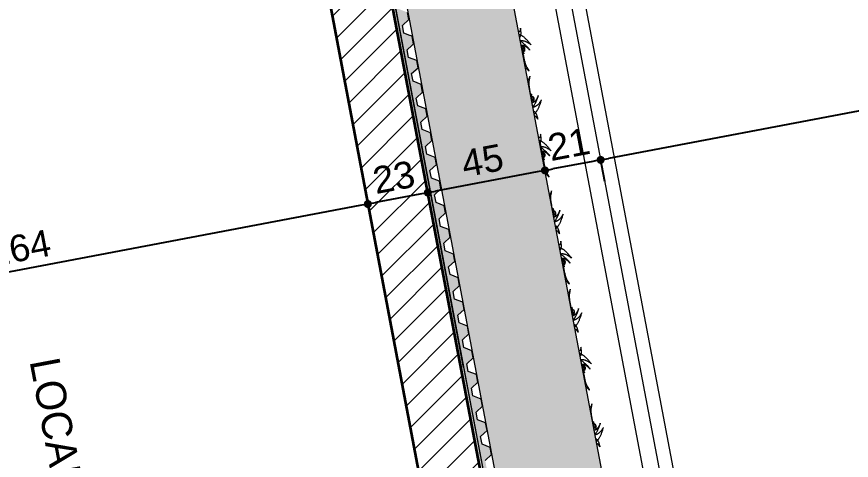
# Model space of a CAD drawing. Header units: centimetres. Extents: x 43491 to 84569, y -30699 to -11680.
# Drawn here: x 44565.4 to 44879.7, y -25793.7 to -25626.6 of the extents above; entities that cross this region are included whole.
import ezdxf

# ---------------------------------------------------------------- set-up
doc = ezdxf.new("R2010")
doc.units = ezdxf.units.CM
doc.header["$LTSCALE"] = 50.8
doc.header["$PDMODE"] = 1
doc.header["$PDSIZE"] = -2
doc.layers.get('0').update_dxf_attribs({"lineweight": 18})
for name, color, linetype, lineweight in [('0-PROJET-COTATIONS', 7, 'Continuous', 13), ('0-PROJET-DESSINS CRÉES', 7, 'Continuous', 9), ('0-PROJET-ISOLATION', 7, 'Continuous', 13), ('0-PROJET-MUR BETON', 7, 'Continuous', 35), ('0-PROJET-TEXTE', 7, 'Continuous', 5)]:
    doc.layers.add(name, color=color, linetype=linetype, lineweight=lineweight)
doc.styles.add('Futura Std Book', font='Futura Std Book')
doc.styles.add('Helvetica', font='Helvetica')
doc.dimstyles.new('IS cotation 1_20ème', dxfattribs={"dimtxt": 10.08724, "dimasz": 3.007568, "dimexe": 1, "dimexo": 15.875, "dimgap": 3, "dimtad": 1, "dimdec": 1, "dimtxsty": 'Helvetica', "dimblk": 'DOT', "dimblk1": 'DOT', "dimblk2": 'DOT', "dimcen": 0, "dimdle": 10, "dimazin": 0, "dimtfac": 1, "dimtdec": 1, "dimtix": 1, "dimtmove": 0, "dimatfit": 0, "dimldrblk": 'VW_FILLEDARROW', "dimfxl": 0, "dimfrac": 2, "dimtolj": 1, "dimarcsym": 0})

# ---------------------------------------------------------------- blocks, each defined once
blk = doc.blocks.new('Groupe-194-1')
at = {"layer": '0-PROJET-DESSINS CRÉES', "color": 7, "linetype": 'Continuous', "lineweight": 5}
for points in [[(5965.12, -47859.35), (5964.77, -47860.65), (5964.38, -47860.72)], [(5964.84, -47861.23), (5965.1, -47860.27), (5965.15, -47859.43)], [(5965.5, -47866.64), (5964.71, -47862.43), (5964.84, -47861.23)], [(5965.79, -47866.15), (5965.69, -47866.61), (5965.5, -47866.64)], [(5965.59, -47867.07), (5965.86, -47866.58), (5965.79, -47866.15)], [(5965.89, -47868.69), (5966.06, -47866.68), (5966.04, -47866.99), (5965.59, -47867.07)], [(5966.3, -47867.05), (5966.66, -47867.63), (5966.47, -47867.96), (5965.89, -47868.69)], [(5968.26, -47866.67), (5967.41, -47869.11), (5966.02, -47869.38)], [(5966.02, -47869.38), (5966.87, -47868.5), (5966.69, -47867.58), (5966.3, -47867.05)], [(5966.34, -47871.08), (5968.28, -47867.62), (5968.26, -47866.67)], [(5969.47, -47868.25), (5968.07, -47870.76), (5966.34, -47871.08)], [(5966.81, -47873.55), (5968.38, -47872.32), (5969.47, -47868.25)], [(5966.62, -47872.53), (5967.59, -47872.94), (5968.09, -47875.58)], [(5968.09, -47875.58), (5967.54, -47874.45), (5966.99, -47874.48)]]:
    blk.add_open_spline(points, degree=2, dxfattribs=at)
blk = doc.blocks.new('Groupe-195-1')
at = {"layer": '0-PROJET-DESSINS CRÉES', "color": 7, "linetype": 'Continuous', "lineweight": 5}
for points in [[(5960.99, -47838.05), (5960.88, -47839.3), (5960.36, -47839.48)], [(5960.54, -47840.4), (5962.44, -47840.98), (5964.95, -47844.37)], [(5960.73, -47841.43), (5961.49, -47840.69), (5960.99, -47838.05)], [(5964.95, -47844.37), (5962.73, -47842.55), (5961.01, -47842.87)], [(5961.01, -47842.87), (5964.07, -47845.39), (5964.4, -47846.28)], [(5964.4, -47846.28), (5962.72, -47844.32), (5961.33, -47844.58)], [(5961.33, -47844.58), (5962.44, -47845.09), (5962.61, -47846), (5962.44, -47846.64)], [(5962.44, -47846.64), (5962.56, -47845.97), (5962.27, -47845.74), (5961.46, -47845.27)], [(5961.46, -47845.27), (5962.35, -47847.08), (5962.21, -47846.8), (5961.76, -47846.88)], [(5961.76, -47846.88), (5962.2, -47847.24), (5962.29, -47847.67)], [(5962.29, -47847.67), (5962.03, -47847.27), (5961.85, -47847.32)], [(5961.85, -47847.32), (5962.64, -47851.53), (5963.21, -47852.59)], [(5964.15, -47854.24), (5963.35, -47853.16), (5962.97, -47853.23)], [(5963.21, -47852.59), (5963.8, -47853.39), (5964.16, -47854.16)]]:
    blk.add_open_spline(points, degree=2, dxfattribs=at)
blk = doc.blocks.new('Groupe-196-1')
at = {"layer": '0-PROJET-DESSINS CRÉES', "color": 7, "linetype": 'Continuous', "lineweight": 5}
for points in [[(5956.95, -47816.2), (5956.6, -47817.5), (5956.22, -47817.58)], [(5957.34, -47823.49), (5956.54, -47819.28), (5956.68, -47818.09)], [(5956.68, -47818.09), (5956.94, -47817.12), (5956.99, -47816.28)], [(5957.62, -47823), (5957.52, -47823.46), (5957.34, -47823.49)], [(5957.42, -47823.93), (5957.69, -47823.44), (5957.62, -47823)], [(5957.73, -47825.54), (5957.9, -47823.53), (5957.87, -47823.84), (5957.42, -47823.93)], [(5958.14, -47823.9), (5958.49, -47824.48), (5958.31, -47824.81), (5957.73, -47825.54)], [(5960.1, -47823.52), (5959.25, -47825.97), (5957.86, -47826.23)], [(5957.86, -47826.23), (5958.7, -47825.35), (5958.53, -47824.44), (5958.14, -47823.9)], [(5958.18, -47827.94), (5960.12, -47824.47), (5960.1, -47823.52)], [(5961.31, -47825.1), (5959.91, -47827.61), (5958.18, -47827.94)], [(5958.65, -47830.4), (5960.21, -47829.17), (5961.31, -47825.1)], [(5958.45, -47829.38), (5959.43, -47829.79), (5959.93, -47832.43)], [(5959.93, -47832.43), (5959.37, -47831.31), (5958.82, -47831.33)]]:
    blk.add_open_spline(points, degree=2, dxfattribs=at)
blk = doc.blocks.new('Groupe-197-1')
at = {"layer": '0-PROJET-DESSINS CRÉES', "color": 7, "linetype": 'Continuous', "lineweight": 5}
for points in [[(5953.43, -47798.13), (5953.32, -47799.38), (5952.8, -47799.56)], [(5953.17, -47801.51), (5953.93, -47800.77), (5953.43, -47798.13)], [(5952.98, -47800.48), (5954.88, -47801.06), (5957.39, -47804.45)], [(5957.39, -47804.45), (5955.17, -47802.63), (5953.45, -47802.95)], [(5953.45, -47802.95), (5956.51, -47805.47), (5956.84, -47806.36)], [(5956.84, -47806.36), (5955.16, -47804.4), (5953.77, -47804.66)], [(5953.77, -47804.66), (5954.88, -47805.17), (5955.05, -47806.08), (5954.88, -47806.72)], [(5954.88, -47806.72), (5955, -47806.05), (5954.71, -47805.82), (5953.9, -47805.35)], [(5953.9, -47805.35), (5954.79, -47807.16), (5954.65, -47806.88), (5954.2, -47806.96)], [(5954.2, -47806.96), (5954.64, -47807.32), (5954.73, -47807.75)], [(5954.73, -47807.75), (5954.47, -47807.35), (5954.29, -47807.4)], [(5954.29, -47807.4), (5955.08, -47811.61), (5955.65, -47812.67)], [(5955.65, -47812.67), (5956.24, -47813.47), (5956.6, -47814.24)], [(5956.59, -47814.32), (5955.79, -47813.24), (5955.41, -47813.31)]]:
    blk.add_open_spline(points, degree=2, dxfattribs=at)
blk = doc.blocks.new('Groupe-198-1')
at = {"layer": '0-PROJET-DESSINS CRÉES', "color": 7, "linetype": 'Continuous', "lineweight": 5}
for points in [[(5949.91, -47779.07), (5949.56, -47780.37), (5949.18, -47780.44)], [(5950.3, -47786.36), (5949.5, -47782.15), (5949.64, -47780.95)], [(5949.64, -47780.95), (5949.9, -47779.99), (5949.95, -47779.15)], [(5950.59, -47785.87), (5950.48, -47786.33), (5950.3, -47786.36)], [(5950.38, -47786.79), (5950.66, -47786.3), (5950.59, -47785.87)], [(5950.69, -47788.4), (5950.86, -47786.39), (5950.83, -47786.71), (5950.38, -47786.79)], [(5951.1, -47786.77), (5951.45, -47787.35), (5951.27, -47787.67), (5950.69, -47788.4)], [(5953.06, -47786.39), (5952.21, -47788.83), (5950.82, -47789.09)], [(5950.82, -47789.09), (5951.66, -47788.22), (5951.49, -47787.3), (5951.1, -47786.77)], [(5951.14, -47790.8), (5953.08, -47787.34), (5953.06, -47786.39)], [(5954.27, -47787.97), (5952.87, -47790.48), (5951.14, -47790.8)], [(5951.61, -47793.27), (5953.17, -47792.04), (5954.27, -47787.97)], [(5951.41, -47792.25), (5952.39, -47792.66), (5952.89, -47795.3)], [(5952.89, -47795.3), (5952.33, -47794.17), (5951.78, -47794.19)]]:
    blk.add_open_spline(points, degree=2, dxfattribs=at)
blk = doc.blocks.new('Groupe-199-1')
at = {"layer": '0-PROJET-DESSINS CRÉES', "color": 7, "linetype": 'Continuous', "lineweight": 5}
for points in [[(5945.79, -47757.77), (5945.68, -47759.02), (5945.16, -47759.2)], [(5945.53, -47761.14), (5946.29, -47760.41), (5945.79, -47757.77)], [(5945.33, -47760.12), (5947.24, -47760.7), (5949.75, -47764.09)], [(5949.75, -47764.09), (5947.53, -47762.27), (5945.8, -47762.59)], [(5945.8, -47762.59), (5948.87, -47765.11), (5949.2, -47766)], [(5949.2, -47766), (5947.52, -47764.04), (5946.13, -47764.3)], [(5946.13, -47764.3), (5947.23, -47764.8), (5947.41, -47765.72), (5947.24, -47766.36)], [(5947.24, -47766.36), (5947.36, -47765.69), (5947.06, -47765.46), (5946.26, -47764.99)], [(5946.26, -47764.99), (5947.15, -47766.8), (5947.01, -47766.52), (5946.56, -47766.6)], [(5946.56, -47766.6), (5946.99, -47766.96), (5947.09, -47767.39)], [(5947.09, -47767.39), (5946.82, -47766.99), (5946.64, -47767.04)], [(5946.64, -47767.04), (5947.44, -47771.24), (5948, -47772.31)], [(5948.95, -47773.96), (5948.15, -47772.88), (5947.76, -47772.95)], [(5948, -47772.31), (5948.6, -47773.11), (5948.95, -47773.88)]]:
    blk.add_open_spline(points, degree=2, dxfattribs=at)
blk = doc.blocks.new('Groupe-200-1')
at = {"layer": '0-PROJET-DESSINS CRÉES', "color": 7, "linetype": 'Continuous', "lineweight": 5}
for points in [[(5941.75, -47735.92), (5941.4, -47737.22), (5941.02, -47737.29)], [(5941.47, -47737.8), (5941.73, -47736.84), (5941.78, -47736)], [(5942.13, -47743.21), (5941.34, -47739), (5941.47, -47737.8)], [(5942.42, -47742.72), (5942.32, -47743.18), (5942.13, -47743.21)], [(5942.22, -47743.64), (5942.49, -47743.16), (5942.42, -47742.72)], [(5942.52, -47745.26), (5942.69, -47743.25), (5942.67, -47743.56), (5942.22, -47743.64)], [(5942.93, -47743.62), (5943.29, -47744.2), (5943.1, -47744.53), (5942.52, -47745.26)], [(5944.89, -47743.24), (5944.04, -47745.68), (5942.65, -47745.95)], [(5942.65, -47745.95), (5943.5, -47745.07), (5943.33, -47744.15), (5942.93, -47743.62)], [(5942.98, -47747.65), (5944.91, -47744.19), (5944.89, -47743.24)], [(5946.11, -47744.82), (5944.7, -47747.33), (5942.98, -47747.65)], [(5943.44, -47750.12), (5945.01, -47748.89), (5946.11, -47744.82)], [(5943.25, -47749.1), (5944.23, -47749.51), (5944.73, -47752.15)], [(5944.73, -47752.15), (5944.17, -47751.02), (5943.62, -47751.05)]]:
    blk.add_open_spline(points, degree=2, dxfattribs=at)
blk = doc.blocks.new('Groupe-201-1')
at = {"layer": '0-PROJET-DESSINS CRÉES', "color": 7, "linetype": 'Continuous', "lineweight": 5}
for points in [[(5938.23, -47717.84), (5938.12, -47719.1), (5937.6, -47719.28)], [(5937.97, -47721.22), (5938.73, -47720.49), (5938.23, -47717.84)], [(5937.77, -47720.2), (5939.68, -47720.78), (5942.19, -47724.17)], [(5942.19, -47724.17), (5939.97, -47722.35), (5938.24, -47722.67)], [(5938.24, -47722.67), (5941.31, -47725.19), (5941.64, -47726.08)], [(5941.64, -47726.08), (5939.96, -47724.12), (5938.57, -47724.38)], [(5938.57, -47724.38), (5939.67, -47724.88), (5939.85, -47725.8), (5939.68, -47726.44)], [(5939.68, -47726.44), (5939.8, -47725.77), (5939.5, -47725.54), (5938.7, -47725.07)], [(5938.7, -47725.07), (5939.59, -47726.88), (5939.45, -47726.6), (5939, -47726.68)], [(5939, -47726.68), (5939.43, -47727.04), (5939.53, -47727.47)], [(5939.53, -47727.47), (5939.26, -47727.07), (5939.08, -47727.12)], [(5939.08, -47727.12), (5939.88, -47731.32), (5940.44, -47732.39)], [(5941.39, -47734.04), (5940.59, -47732.96), (5940.2, -47733.03)], [(5940.44, -47732.39), (5941.04, -47733.19), (5941.39, -47733.96)]]:
    blk.add_open_spline(points, degree=2, dxfattribs=at)
blk = doc.blocks.new('Groupe-202-1')
at = {"layer": '0-PROJET-DESSINS CRÉES', "color": 7}
for name in ['Groupe-201-1', 'Groupe-200-1', 'Groupe-199-1', 'Groupe-198-1', 'Groupe-197-1', 'Groupe-196-1', 'Groupe-195-1', 'Groupe-194-1']:
    blk.add_blockref(name, (0, 0), dxfattribs=at)
blk = doc.blocks.new('_DOT')
at = {"color": 0, "linetype": 'ByBlock', "lineweight": -2}
blk.add_line((-0.5, 0), (-1, 0), dxfattribs=at)
at = {"color": 0, "linetype": 'ByBlock', "const_width": 0.5}
blk.add_lwpolyline([(-0.25, 0, 1), (0.25, 0, 1)], format="xyb", close=True, dxfattribs=at)
blk = doc.blocks.new('*D303')
at = {"layer": '0-PROJET-COTATIONS', "color": 0, "linetype": 'Continuous', "lineweight": -2}
for p, q in [((44695.39, -25685.33), (44697.44, -25696.13)), ((44694.67, -25697.68), (44441.19, -25745.68)), ((44438.53, -25747.8), (44438.05, -25745.26))]:
    blk.add_line(p, q, dxfattribs=at)
at = {"layer": 'Defpoints', "color": 0}
for p in [(44698.35, -25700.92), (44438.24, -25746.24), (44441.49, -25763.39)]:
    blk.add_point(p, dxfattribs=at)
at = {"layer": '0-PROJET-COTATIONS', "color": 0, "lineweight": -2, "xscale": 3.007568359375, "yscale": 3.007568359375, "zscale": 3.007568359375}
for p, rotation in [((44697.63, -25697.12), 10.72359474389309), ((44438.24, -25746.24), 190.7235947438931)]:
    blk.add_blockref('_DOT', p, dxfattribs=dict(at, rotation=rotation))
at = {"layer": '0-PROJET-COTATIONS', "color": 0, "lineweight": 5, "insert": (44566.44, -25713.77), "char_height": 10.087, "attachment_point": 5, "rotation": 10.7236, "style": 'Helvetica'}
blk.add_mtext('\\A1;264', dxfattribs=at)
blk = doc.blocks.new('VW_FILLEDARROW')
at = {"linetype": 'Continuous', "lineweight": 0}
blk.add_hatch(color=0, dxfattribs=at).paths.add_polyline_path([(-10.56, 2.83), (0, 0), (-10.56, -2.83)])
at = {"color": 0, "linetype": 'Continuous', "lineweight": 5, "flags": 128}
blk.add_lwpolyline([(-10.56, 2.83), (0, 0), (-10.56, -2.83)], close=True, dxfattribs=at)
blk = doc.blocks.new('*D304')
at = {"layer": '0-PROJET-COTATIONS', "color": 0, "linetype": 'Continuous', "lineweight": -2}
for p, q in [((44717.99, -25681.05), (44720.04, -25691.85)), ((44695.39, -25685.33), (44697.44, -25696.13)), ((44717.27, -25693.4), (44700.58, -25696.56))]:
    blk.add_line(p, q, dxfattribs=at)
at = {"layer": 'Defpoints', "color": 0}
for p in [(44720.95, -25696.64), (44697.63, -25697.12), (44698.35, -25700.92)]:
    blk.add_point(p, dxfattribs=at)
at = {"layer": '0-PROJET-COTATIONS', "color": 0, "lineweight": -2, "xscale": 3.007568359375, "yscale": 3.007568359375, "zscale": 3.007568359375}
for p, rotation in [((44720.23, -25692.84), 10.72359474389448), ((44697.63, -25697.12), 190.7235947438945)]:
    blk.add_blockref('_DOT', p, dxfattribs=dict(at, rotation=rotation))
at = {"layer": '0-PROJET-COTATIONS', "color": 0, "lineweight": 5, "insert": (44707.43, -25687.07), "char_height": 10.087, "attachment_point": 5, "rotation": 10.7236, "style": 'Helvetica'}
blk.add_mtext('\\A1;23', dxfattribs=at)
blk = doc.blocks.new('*D305')
at = {"layer": '0-PROJET-COTATIONS', "color": 0, "linetype": 'Continuous', "lineweight": -2}
for p, q in [((44762.29, -25673.65), (44764.15, -25683.5)), ((44717.99, -25681.05), (44720.04, -25691.85)), ((44761.39, -25685.04), (44723.18, -25692.28))]:
    blk.add_line(p, q, dxfattribs=at)
at = {"layer": 'Defpoints', "color": 0}
for p in [(44765.24, -25689.25), (44720.23, -25692.84), (44720.95, -25696.64)]:
    blk.add_point(p, dxfattribs=at)
at = {"layer": '0-PROJET-COTATIONS', "color": 0, "lineweight": -2, "xscale": 3.007568359375, "yscale": 3.007568359375, "zscale": 3.007568359375}
for p, rotation in [((44764.34, -25684.48), 10.72359474389216), ((44720.23, -25692.84), 190.7235947438922)]:
    blk.add_blockref('_DOT', p, dxfattribs=dict(at, rotation=rotation))
at = {"layer": '0-PROJET-COTATIONS', "color": 0, "lineweight": 5, "insert": (44740.79, -25680.76), "char_height": 10.087, "attachment_point": 5, "rotation": 10.7236, "style": 'Helvetica'}
blk.add_mtext('\\A1;45', dxfattribs=at)
blk = doc.blocks.new('*D306')
at = {"layer": '0-PROJET-COTATIONS', "color": 0, "linetype": 'Continuous', "lineweight": -2}
for p, q in [((44762.29, -25673.65), (44764.15, -25683.5)), ((44786.86, -25688.6), (44785.14, -25679.52)), ((44782.37, -25681.07), (44767.3, -25683.92))]:
    blk.add_line(p, q, dxfattribs=at)
at = {"layer": 'Defpoints', "color": 0}
for p in [(44764.34, -25684.48), (44765.24, -25689.25), (44789.82, -25704.2)]:
    blk.add_point(p, dxfattribs=at)
at = {"layer": '0-PROJET-COTATIONS', "color": 0, "lineweight": -2, "xscale": 3.007568359375, "yscale": 3.007568359375, "zscale": 3.007568359375}
for p, rotation in [((44785.33, -25680.51), 10.72359474389124), ((44764.34, -25684.48), 190.7235947438912)]:
    blk.add_blockref('_DOT', p, dxfattribs=dict(at, rotation=rotation))
at = {"layer": '0-PROJET-COTATIONS', "color": 0, "lineweight": 5, "insert": (44773.34, -25674.59), "char_height": 10.087, "attachment_point": 5, "rotation": 10.7236, "style": 'Helvetica'}
blk.add_mtext('\\A1;21', dxfattribs=at)
blk = doc.blocks.new('*D307')
at = {"layer": '0-PROJET-COTATIONS', "color": 0, "linetype": 'Continuous', "lineweight": -2}
for p, q in [((45002.95, -25639.29), (44788.29, -25679.95)), ((45007.77, -25648.56), (45005.72, -25637.75)), ((44786.86, -25688.6), (44785.14, -25679.52))]:
    blk.add_line(p, q, dxfattribs=at)
at = {"layer": 'Defpoints', "color": 0}
for p in [(44785.33, -25680.51), (44789.82, -25704.2), (45066.52, -25958.8)]:
    blk.add_point(p, dxfattribs=at)
at = {"layer": '0-PROJET-COTATIONS', "color": 0, "lineweight": -2, "xscale": 3.007568359375, "yscale": 3.007568359375, "zscale": 3.007568359375}
for p, rotation in [((45005.9, -25638.73), 10.72359474389271), ((44785.33, -25680.51), 190.7235947438927)]:
    blk.add_blockref('_DOT', p, dxfattribs=dict(at, rotation=rotation))
at = {"layer": '0-PROJET-COTATIONS', "color": 0, "lineweight": 5, "insert": (44894.12, -25651.72), "char_height": 10.087, "attachment_point": 5, "rotation": 10.7236, "style": 'Helvetica'}
blk.add_mtext('\\A1;224', dxfattribs=at)

msp = doc.modelspace()

# ---------------------------------------------------------------- hatches: boundary and pattern name
at = {"layer": '0-PROJET-DESSINS CRÉES', "linetype": 'Continuous', "lineweight": 18}
h = msp.add_hatch(dxfattribs=at)
h.set_pattern_fill('Sable-3', color=252, style=0, pattern_type=2)
h.set_pattern_definition([(-57.3808, (805976.2092, -272820.6966), (-2.526815418, -1.61715919), [0.004, -7.996]), (-45, (805975.3686, -272820.373), (-1.828799997, -1.828799997), [0.025863138, -2.560450621]), (-45, (805975.4879, -272821.1308), (-1.828799997, -1.828799997), [0.025863138, -2.560450621]), (-45, (805975.9217, -272819.2517), (-1.828799997, -1.828799997), [0.025863138, -2.560450621]), (-45, (805975.1149, -272819.8067), (-1.828799997, -1.828799997), [0.025863138, -2.560450621]), (-45, (805974.6815, -272820.2255), (-1.828799997, -1.828799997), [0.025863138, -2.560450621]), (-45, (805975.0109, -272820.8527), (-1.828799997, -1.828799997), [0.025863138, -2.560450621]), (-45, (805977.0952, -272820.309), (-1.828799997, -1.828799997), [0.025863138, -2.560450621]), (-45, (805975.699, -272821.437), (-1.828799997, -1.828799997), [0.064657844, -2.5216559146]), (-45, (805976.382, -272820.2206), (-1.828799997, -1.828799997), [0.025863138, -2.560450621]), (-45, (805975.1338, -272819.3063), (-1.828799997, -1.828799997), [0.025863138, -2.560450621]), (-45, (805976.461, -272819.7396), (-1.828799997, -1.828799997), [0.064657844, -2.5216559146]), (-45, (805974.175, -272820.5307), (-1.828799997, -1.828799997), [0.025863138, -2.560450621]), (-45, (805975.7221, -272820.116), (-1.828799997, -1.828799997), [0.064657844, -2.5216559146]), (-45, (805974.378, -272819.6533), (-1.828799997, -1.828799997), [0.064657844, -2.5216559146])])
h.paths.add_polyline_path([(44646.22, -25273.87), (44779.11, -25975.6), (44795.58, -25972.48), (44803.54, -26014.56), (44787.08, -26017.67), (44817.68, -26179.27), (44852.03, -26172.76), (44842.82, -26124.11), (44847.51, -26123.23), (44685.11, -25266.5)])
at = {"layer": '0-PROJET-DESSINS CRÉES', "linetype": 'Continuous', "lineweight": 0}
msp.add_hatch(color=254, dxfattribs=at).paths.add_polyline_path([(44751.79, -25854.16), (44756.08, -25853.35), (44755.73, -25851.49), (44752.66, -25850.28), (44752.11, -25847.39), (44754.53, -25845.14), (44754.03, -25842.49), (44750.95, -25841.28), (44750.75, -25840.19), (44750.59, -25839.36), (44753.01, -25837.11), (44752.46, -25834.23), (44749.39, -25833.02), (44748.85, -25830.14), (44751.26, -25827.89), (44750.76, -25825.23), (44747.69, -25824.02), (44747.14, -25821.14), (44749.46, -25818.98), (44749.01, -25816.01), (44745.94, -25814.8), (44745.39, -25811.91), (44747.71, -25809.76), (44747.2, -25807.07), (44744.13, -25805.86), (44743.58, -25802.98), (44746, -25800.73), (44745.45, -25797.85), (44742.39, -25796.7), (44741.84, -25793.75), (44744.25, -25791.5), (44743.75, -25788.85), (44740.68, -25787.64), (44740.13, -25784.75), (44742.55, -25782.5), (44742, -25779.62), (44738.93, -25778.41), (44738.38, -25775.53), (44740.8, -25773.28), (44740.3, -25770.62), (44737.23, -25769.41), (44736.68, -25766.53), (44739.1, -25764.28), (44738.55, -25761.39), (44735.48, -25760.18), (44734.93, -25757.3), (44737.35, -25755.05), (44736.85, -25752.39), (44733.77, -25751.18), (44733.23, -25748.3), (44735.65, -25746.05), (44735.12, -25743.11), (44732.03, -25741.96), (44731.48, -25739.07), (44733.9, -25736.83), (44733.4, -25734.17), (44730.32, -25732.96), (44729.78, -25730.07), (44732.2, -25727.82), (44731.65, -25724.94), (44728.58, -25723.73), (44728.03, -25720.85), (44730.35, -25718.69), (44729.84, -25716.01), (44726.76, -25714.8), (44726.22, -25711.92), (44728.64, -25709.67), (44728.09, -25706.78), (44725.03, -25705.63), (44724.47, -25702.69), (44726.89, -25700.44), (44726.39, -25697.78), (44723.31, -25696.57), (44722.77, -25693.69), (44725.18, -25691.44), (44724.64, -25688.56), (44721.57, -25687.35), (44721.02, -25684.46), (44723.44, -25682.21), (44722.93, -25679.55), (44719.86, -25678.35), (44719.32, -25675.46), (44721.73, -25673.21), (44721.19, -25670.33), (44718.11, -25669.12), (44717.57, -25666.24), (44719.99, -25663.99), (44719.48, -25661.33), (44716.41, -25660.12), (44715.86, -25657.24), (44718.28, -25654.99), (44717.75, -25652.05), (44714.66, -25650.89), (44714.12, -25648.01), (44716.54, -25645.76), (44716.03, -25643.1), (44712.96, -25641.89), (44712.41, -25639.01), (44714.18, -25637.37), (44714.31, -25637.34), (44714.85, -25636.84), (44714.3, -25633.96), (44714.29, -25633.88), (44713.61, -25633.61), (44713.47, -25633.63), (44711.23, -25632.75), (44710.68, -25629.87), (44713.1, -25627.62), (44712.6, -25624.96), (44709.52, -25623.75), (44708.98, -25620.87), (44711.43, -25618.66), (44710.85, -25615.74), (44707.78, -25614.53), (44707.23, -25611.64), (44709.65, -25609.39), (44709.15, -25606.73), (44706.07, -25605.52), (44705.53, -25602.64), (44707.94, -25600.39), (44707.4, -25597.51), (44704.32, -25596.3), (44703.78, -25593.42), (44706.2, -25591.17), (44705.69, -25588.51), (44702.62, -25587.3), (44702.07, -25584.42), (44704.49, -25582.17), (44703.95, -25579.28), (44700.87, -25578.07), (44700.33, -25575.19), (44702.75, -25572.94), (44702.24, -25570.28), (44699.17, -25569.07), (44698.61, -25566.13), (44701.04, -25563.94), (44700.49, -25561.06), (44697.42, -25559.85), (44696.88, -25556.96), (44699.29, -25554.71), (44698.78, -25552.03), (44695.84, -25550.87), (44695.3, -25547.99), (44697.71, -25545.74), (44697.04, -25542.8), (44694.1, -25541.64), (44693.55, -25538.76), (44695.97, -25536.51), (44695.46, -25533.85), (44692.39, -25532.64), (44691.84, -25529.76), (44694.26, -25527.51), (44693.72, -25524.63), (44690.64, -25523.42), (44690.1, -25520.53), (44692.52, -25518.29), (44692.01, -25515.63), (44688.94, -25514.42), (44688.73, -25513.34), (44687.19, -25513.63), (44710.04, -25634.28), (44733.59, -25758.67), (44733.71, -25758.65), (44749.21, -25840.49)])
at = {"layer": '0-PROJET-ISOLATION', "linetype": 'Continuous', "lineweight": 0}
msp.add_hatch(color=255, dxfattribs=at).paths.add_polyline_path([(44640.88, -25273.87), (44641.86, -25273.68), (44775.35, -25978.52), (44774.36, -25978.71)])
at = {"layer": '0-PROJET-MUR BETON', "linetype": 'Continuous', "lineweight": 5}
h = msp.add_hatch(dxfattribs=at)
h.set_pattern_fill('hachure A', style=0, pattern_type=2)
h.set_pattern_definition([(45, (38816.9114, 22086.9576), (5.2916667, -4.4097222), [])])
h.paths.add_polyline_path([(44745.83, -26002.43), (44797.36, -25992.67), (44794.01, -25974.99), (44774.36, -25978.71), (44640.88, -25273.87), (44703.62, -25261.99), (44699.77, -25241.65), (44637.03, -25253.53), (44516.29, -24615.94), (44579.03, -24604.06), (44575.3, -24584.41), (43908, -24710.79), (43905.77, -24731.56), (43962.04, -24720.91), (44114.62, -25526.59), (44059.76, -25536.98), (44057.52, -25557.75), (44118.34, -25546.24), (44220.12, -26083.67), (44168.83, -26093.38), (44166.82, -26112.08)])
h.paths.add_polyline_path([(44232.89, -26081.25), (44131.11, -25543.82), (44369.01, -25498.77), (44470.79, -26036.2)])
h.paths.add_polyline_path([(44127.39, -25524.17), (43974.81, -24718.49), (44212.71, -24673.43), (44365.29, -25479.11)])
h.paths.add_polyline_path([(44386.88, -25475.03), (44234.3, -24669.35), (44493.69, -24620.22), (44646.27, -25425.9)])
h.paths.add_polyline_path([(44492.38, -26032.11), (44390.6, -25494.68), (44649.99, -25445.55), (44751.76, -25982.99)])

# ---------------------------------------------------------------- linework, layer by layer
at = {"layer": '0-PROJET-DESSINS CRÉES', "color": 7, "linetype": 'Continuous', "lineweight": 13}
for p, q in [((44576.96, -24580.22), (44877.82, -26168.88)), ((44871.83, -26169.01), (44700.79, -25265.88)), ((44882.96, -26167.83), (44753.21, -25482.68))]:
    msp.add_line(p, q, dxfattribs=at)
at = {"layer": '0-PROJET-DESSINS CRÉES', "linetype": 'Continuous', "lineweight": 5, "flags": 128}
msp.add_lwpolyline([(44646.22, -25273.87), (44779.11, -25975.6), (44795.58, -25972.48), (44803.54, -26014.56), (44787.08, -26017.67), (44817.68, -26179.27), (44852.03, -26172.76), (44842.82, -26124.11), (44847.51, -26123.23), (44685.11, -25266.5)], close=True, dxfattribs=at)
at = {"layer": '0-PROJET-DESSINS CRÉES', "color": 7, "linetype": 'Continuous', "lineweight": 5, "flags": 128}
for points in [[(44687.19, -25513.63), (44710.04, -25634.28), (44733.59, -25758.67), (44733.71, -25758.65), (44749.21, -25840.49)], [(44741.84, -25793.75), (44744.25, -25791.5), (44743.75, -25788.85), (44740.68, -25787.64), (44740.13, -25784.75), (44742.55, -25782.5), (44742, -25779.62), (44738.93, -25778.41), (44738.38, -25775.53), (44740.8, -25773.28), (44740.3, -25770.62), (44737.23, -25769.41), (44736.68, -25766.53), (44739.1, -25764.28), (44738.55, -25761.39), (44735.48, -25760.18), (44734.93, -25757.3), (44737.35, -25755.05), (44736.85, -25752.39), (44733.77, -25751.18), (44733.23, -25748.3), (44735.65, -25746.05), (44735.12, -25743.11), (44732.03, -25741.96), (44731.48, -25739.07), (44733.9, -25736.83), (44733.4, -25734.17), (44730.32, -25732.96), (44729.78, -25730.07), (44732.2, -25727.82), (44731.65, -25724.94), (44728.58, -25723.73), (44728.03, -25720.85), (44730.35, -25718.69), (44729.84, -25716.01), (44726.76, -25714.8), (44726.22, -25711.92), (44728.64, -25709.67), (44728.09, -25706.78), (44725.03, -25705.63), (44724.47, -25702.69), (44726.89, -25700.44), (44726.39, -25697.78), (44723.31, -25696.57), (44722.77, -25693.69), (44725.18, -25691.44), (44724.64, -25688.56), (44721.57, -25687.35), (44721.02, -25684.46), (44723.44, -25682.21), (44722.93, -25679.55), (44719.86, -25678.35), (44719.32, -25675.46), (44721.73, -25673.21), (44721.19, -25670.33), (44718.11, -25669.12), (44717.57, -25666.24), (44719.99, -25663.99), (44719.48, -25661.33), (44716.41, -25660.12), (44715.86, -25657.24), (44718.28, -25654.99), (44717.75, -25652.05), (44714.66, -25650.89), (44714.12, -25648.01), (44716.54, -25645.76), (44716.03, -25643.1), (44712.96, -25641.89), (44712.41, -25639.01), (44714.18, -25637.37), (44714.31, -25637.34), (44714.85, -25636.84), (44714.3, -25633.96), (44714.29, -25633.88), (44713.61, -25633.61), (44713.47, -25633.63), (44711.23, -25632.75), (44710.68, -25629.87), (44713.1, -25627.62), (44712.6, -25624.96)]]:
    msp.add_lwpolyline(points, dxfattribs=at)
at = {"layer": '0-PROJET-ISOLATION', "flags": 128}
msp.add_lwpolyline([(44640.88, -25273.87), (44641.86, -25273.68), (44775.35, -25978.52), (44774.36, -25978.71)], close=True, dxfattribs=at)
at = {"layer": '0-PROJET-MUR BETON', "flags": 128}
for points in [[(44745.83, -26002.43), (44797.36, -25992.67), (44794.01, -25974.99), (44774.36, -25978.71), (44640.88, -25273.87), (44703.62, -25261.99), (44699.77, -25241.65), (44637.03, -25253.53), (44516.29, -24615.94), (44579.03, -24604.06), (44575.3, -24584.41), (43908, -24710.79), (43905.77, -24731.56), (43962.04, -24720.91), (44114.62, -25526.59), (44059.76, -25536.98), (44057.52, -25557.75), (44118.34, -25546.24), (44220.12, -26083.67), (44168.83, -26093.38), (44166.82, -26112.08)], [(44492.38, -26032.11), (44390.6, -25494.68), (44649.99, -25445.55), (44751.76, -25982.99)]]:
    msp.add_lwpolyline(points, close=True, dxfattribs=at)

# ---------------------------------------------------------------- block references
at = {"layer": '0-PROJET-DESSINS CRÉES', "color": 7}
msp.add_blockref('Groupe-202-1', (38816.91, 22086.96), dxfattribs=at)

# ---------------------------------------------------------------- texts
at = {"layer": '0-PROJET-TEXTE', "color": 7, "insert": (44593.75, -25819.96), "char_height": 11.3275, "attachment_point": 2, "rotation": 280.7236, "line_spacing_factor": 0.962448, "style": 'Futura Std Book'}
msp.add_mtext('LOCAL POUBELLE', dxfattribs=at)

# ---------------------------------------------------------------- dimensions: what is measured, and where the dimension line sits
at = {"layer": '0-PROJET-COTATIONS', "color": 7, "linetype": 'Continuous', "lineweight": 5}
for base, p1, p2, picture, middle in [((44785.33, -25680.51), (45066.52, -25958.8), (44789.82, -25704.2), '*D307', (44894.12, -25651.72)), ((44764.34, -25684.48), (44789.82, -25704.2), (44765.24, -25689.25), '*D306', (44773.34, -25674.59)), ((44720.23, -25692.84), (44765.24, -25689.25), (44720.95, -25696.64), '*D305', (44740.79, -25680.76)), ((44697.63, -25697.12), (44720.95, -25696.64), (44698.35, -25700.92), '*D304', (44707.43, -25687.07)), ((44438.24, -25746.24), (44698.35, -25700.92), (44441.49, -25763.39), '*D303', (44566.44, -25713.77))]:
    dim = msp.add_linear_dim(base=base, p1=p1, p2=p2, angle=10.7236, dimstyle='IS cotation 1_20ème', override={"dimtxt": 10.08724, "dimdec": 0, "dimpost": '<>', "dimtxsty": 'Helvetica', "dimtmove": 2}, dxfattribs=at)
    dim.commit()
    dim.dimension.update_dxf_attribs({"geometry": picture, "text_midpoint": middle})

doc.saveas('drawing.dxf')
